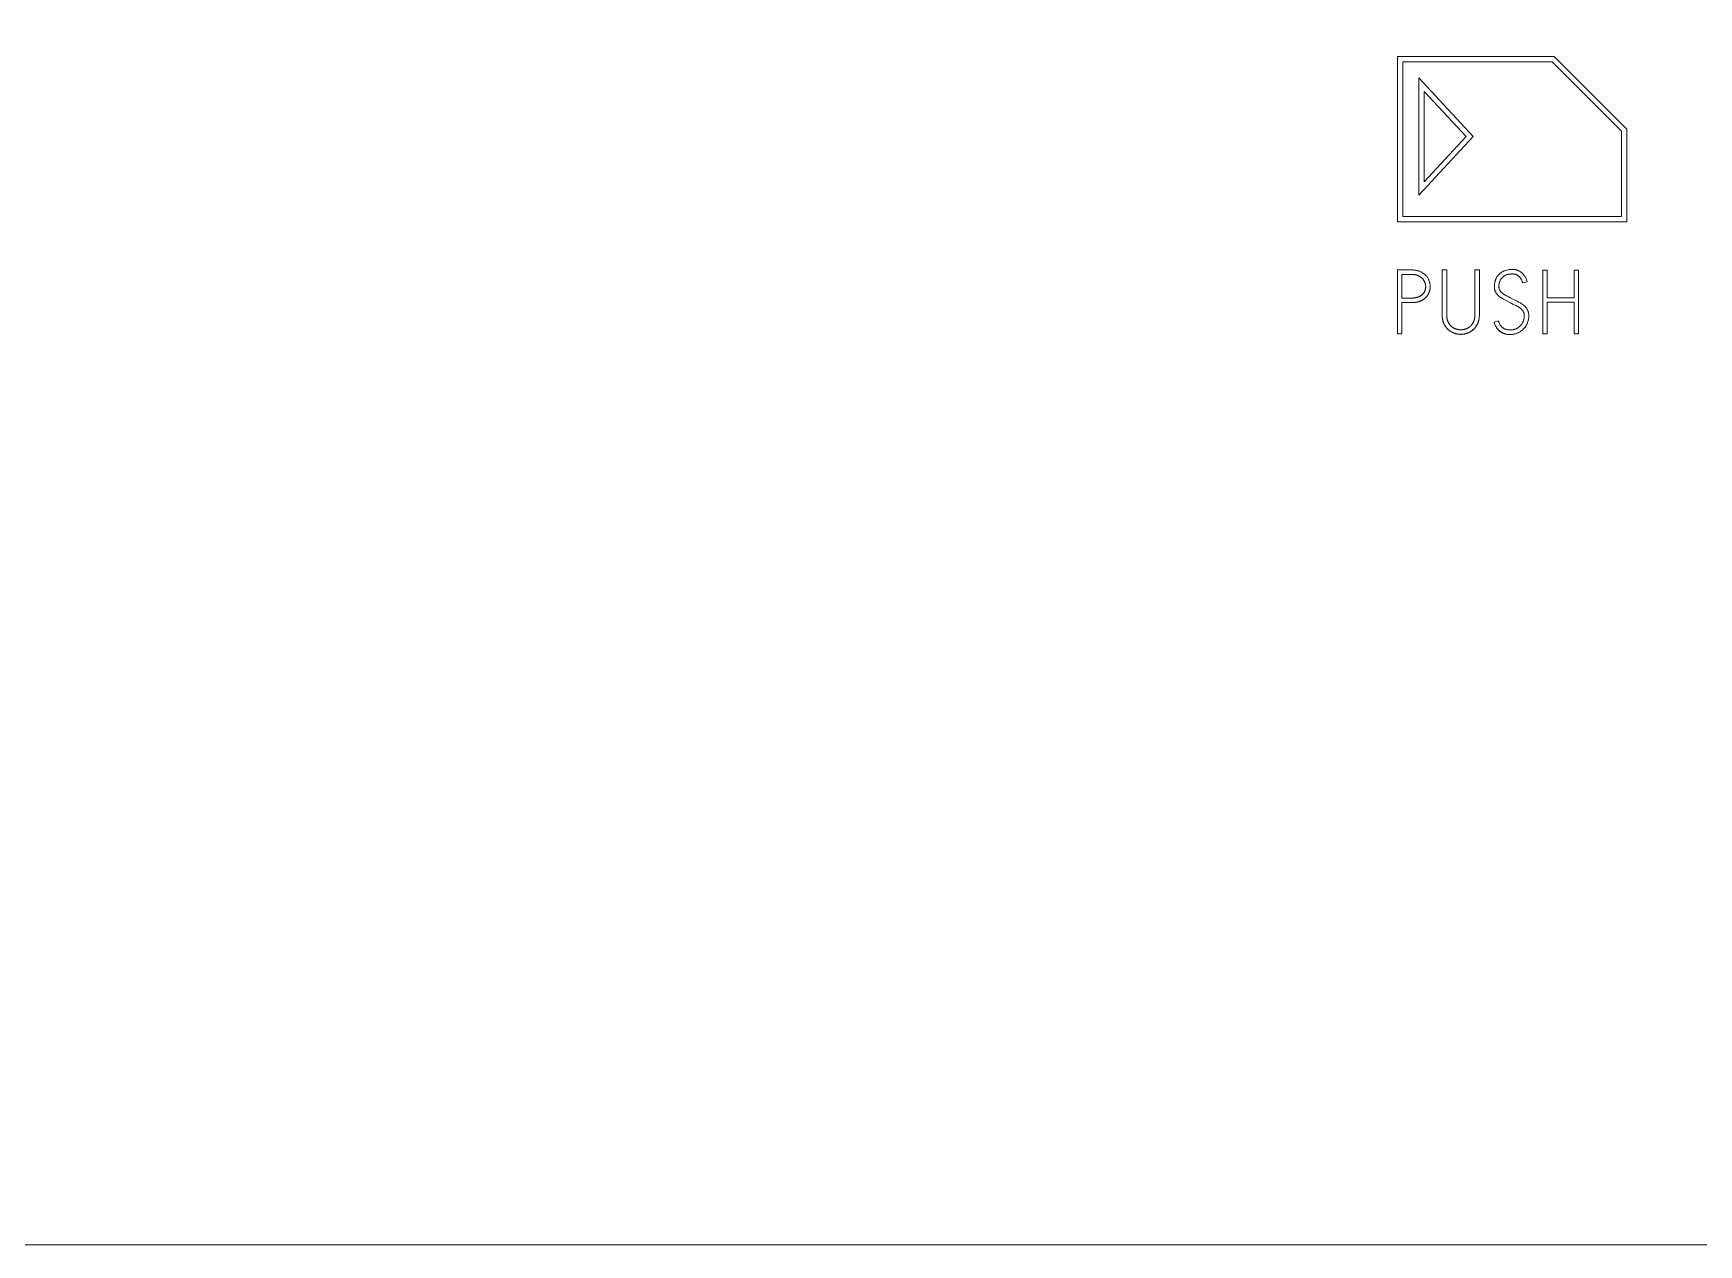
# Model space of a CAD drawing. Header units: millimetres. Extents: x 42356 to 50646, y 31507 to 39566.
# Drawn here: x 47607.45 to 47638.68, y 38373.74 to 38396.45 of the extents above; entities that cross this region are included whole.
import ezdxf

# ---------------------------------------------------------------- set-up
doc = ezdxf.new("R2010")
doc.units = ezdxf.units.MM
doc.set_wipeout_variables(frame=1)
doc.layers.add('000-PI-Oprema', color=30, linetype='Continuous', lineweight=5)

# ---------------------------------------------------------------- blocks, each defined once
blk = doc.blocks.new('A101_6ES7512-1DK01-0AB0')
at = {"layer": '000-PI-Oprema'}
for p, q in [((80, -36.273), (80, -39.373)), ((82.941, -36.273), (80, -36.273)), ((80.1, -39.273), (80.1, -36.373)), ((80.1, -36.373), (82.9, -36.373)), ((82.9, -36.373), (84.2, -37.673)), ((84.3, -37.632), (82.941, -36.273)), ((80.4, -36.673), (80.4, -38.873)), ((81.424, -37.773), (80.4, -36.673)), ((80.5, -38.619), (80.5, -36.927)), ((80.5, -36.927), (81.288, -37.773)), ((80.4, -38.873), (81.424, -37.773)), ((81.288, -37.773), (80.5, -38.619)), ((84.2, -37.673), (84.2, -39.273)), ((84.3, -39.373), (84.3, -37.632)), ((84.2, -39.273), (80.1, -39.273)), ((80, -39.373), (84.3, -39.373)), ((80, -40.273), (80, -41.473)), ((80.276, -40.273), (80, -40.273)), ((80.84, -40.271), (80.84, -41.117)), ((80.925, -40.271), (80.84, -40.271)), ((80.925, -41.117), (80.925, -40.271)), ((81.453, -40.271), (81.453, -41.117)), ((81.538, -40.271), (81.453, -40.271)), ((81.538, -41.117), (81.538, -40.271)), ((82.728, -40.275), (82.728, -41.471)), ((82.811, -40.275), (82.728, -40.275)), ((82.811, -40.794), (82.811, -40.275)), ((83.314, -40.275), (83.314, -40.794)), ((83.399, -40.275), (83.314, -40.275)), ((83.399, -41.471), (83.399, -40.275)), ((80.085, -40.799), (80.085, -40.358)), ((80.085, -40.358), (80.276, -40.358)), ((80.531, -40.586), (80.531, -40.581)), ((82.352, -40.516), (82.433, -40.493)), ((80.276, -40.799), (80.085, -40.799)), ((80.085, -41.473), (80.085, -40.884)), ((80.085, -40.884), (80.276, -40.884)), ((80.304, -40.883), (80.299, -40.883)), ((80.315, -40.882), (80.31, -40.883)), ((80.327, -40.881), (80.321, -40.882)), ((80.338, -40.88), (80.332, -40.881)), ((80.349, -40.879), (80.343, -40.879)), ((80.408, -40.865), (80.403, -40.866)), ((81.99, -40.82), (82.04, -40.847)), ((82.04, -40.847), (82.124, -40.892)), ((82.124, -40.796), (82.091, -40.779)), ((82.19, -40.831), (82.124, -40.796)), ((83.314, -40.794), (82.811, -40.794)), ((82.811, -41.471), (82.811, -40.879)), ((82.811, -40.879), (83.314, -40.879)), ((83.314, -40.879), (83.314, -41.471)), ((80.841, -41.136), (80.841, -41.142)), ((80.841, -41.142), (80.841, -41.148)), ((80.841, -41.148), (80.842, -41.155)), ((80.842, -41.155), (80.842, -41.161)), ((80.842, -41.161), (80.843, -41.167)), ((80.843, -41.167), (80.844, -41.174)), ((80.844, -41.173), (80.845, -41.18)), ((80.844, -41.179), (80.845, -41.186)), ((80.845, -41.186), (80.846, -41.192)), ((80.846, -41.192), (80.847, -41.198)), ((80.847, -41.198), (80.849, -41.205)), ((80.849, -41.204), (80.85, -41.211)), ((80.85, -41.21), (80.851, -41.217)), ((80.851, -41.216), (80.853, -41.223)), ((81.526, -41.223), (81.527, -41.216)), ((81.527, -41.217), (81.529, -41.21)), ((81.528, -41.211), (81.53, -41.204)), ((81.53, -41.205), (81.531, -41.198)), ((81.531, -41.198), (81.532, -41.192)), ((81.532, -41.192), (81.533, -41.186)), ((81.533, -41.186), (81.534, -41.179)), ((81.534, -41.18), (81.535, -41.173)), ((81.535, -41.167), (81.536, -41.161)), ((81.535, -41.174), (81.535, -41.167)), ((81.536, -41.155), (81.537, -41.148)), ((81.536, -41.161), (81.536, -41.155)), ((81.537, -41.142), (81.538, -41.136)), ((81.537, -41.148), (81.537, -41.142)), ((81.538, -41.123), (81.538, -41.117)), ((81.538, -41.136), (81.538, -41.13)), ((80, -41.473), (80.085, -41.473)), ((80.853, -41.222), (80.854, -41.229)), ((80.854, -41.229), (80.856, -41.235)), ((80.858, -41.241), (80.856, -41.235)), ((80.86, -41.247), (80.862, -41.253)), ((80.862, -41.253), (80.864, -41.259)), ((80.864, -41.259), (80.866, -41.265)), ((80.866, -41.264), (80.869, -41.271)), ((80.869, -41.27), (80.871, -41.276)), ((80.871, -41.276), (80.874, -41.282)), ((80.874, -41.282), (80.877, -41.288)), ((80.877, -41.287), (80.88, -41.293)), ((80.879, -41.293), (80.882, -41.299)), ((80.882, -41.298), (80.886, -41.304)), ((80.885, -41.304), (80.889, -41.31)), ((80.888, -41.309), (80.892, -41.315)), ((80.891, -41.315), (80.895, -41.321)), ((80.895, -41.32), (80.898, -41.326)), ((80.898, -41.325), (80.902, -41.331)), ((80.902, -41.331), (80.905, -41.336)), ((80.905, -41.336), (80.909, -41.341)), ((80.909, -41.341), (80.913, -41.346)), ((80.913, -41.346), (80.917, -41.351)), ((80.916, -41.351), (80.921, -41.356)), ((80.92, -41.356), (80.925, -41.361)), ((80.924, -41.361), (80.929, -41.366)), ((80.929, -41.365), (80.933, -41.37)), ((80.933, -41.37), (80.938, -41.375)), ((80.937, -41.375), (80.942, -41.38)), ((80.942, -41.379), (80.947, -41.384)), ((80.946, -41.383), (80.951, -41.388)), ((80.951, -41.388), (80.956, -41.392)), ((80.955, -41.392), (80.961, -41.396)), ((80.96, -41.396), (80.966, -41.401)), ((80.965, -41.4), (80.97, -41.404)), ((80.97, -41.404), (80.975, -41.408)), ((80.975, -41.408), (80.98, -41.412)), ((80.98, -41.412), (80.985, -41.416)), ((80.985, -41.415), (80.991, -41.419)), ((80.99, -41.419), (80.996, -41.423)), ((80.995, -41.422), (81.001, -41.426)), ((81.001, -41.426), (81.006, -41.429)), ((81.006, -41.429), (81.012, -41.433)), ((81.012, -41.432), (81.017, -41.436)), ((81.017, -41.435), (81.023, -41.439)), ((81.023, -41.438), (81.029, -41.442)), ((81.028, -41.441), (81.034, -41.444)), ((81.034, -41.444), (81.04, -41.447)), ((81.04, -41.447), (81.046, -41.45)), ((81.045, -41.449), (81.052, -41.452)), ((81.051, -41.452), (81.057, -41.454)), ((81.057, -41.454), (81.063, -41.457)), ((81.063, -41.456), (81.069, -41.459)), ((81.069, -41.459), (81.075, -41.461)), ((81.075, -41.461), (81.081, -41.463)), ((81.081, -41.463), (81.087, -41.465)), ((81.087, -41.464), (81.093, -41.466)), ((81.093, -41.466), (81.099, -41.468)), ((81.099, -41.468), (81.105, -41.47)), ((81.105, -41.469), (81.111, -41.471)), ((81.111, -41.471), (81.118, -41.472)), ((81.117, -41.472), (81.124, -41.474)), ((81.123, -41.473), (81.13, -41.475)), ((81.13, -41.475), (81.136, -41.476)), ((81.136, -41.476), (81.143, -41.477)), ((81.142, -41.476), (81.149, -41.477)), ((81.148, -41.477), (81.155, -41.478)), ((81.155, -41.478), (81.161, -41.479)), ((81.161, -41.479), (81.168, -41.479)), ((81.167, -41.479), (81.174, -41.479)), ((81.174, -41.479), (81.18, -41.48)), ((81.18, -41.48), (81.187, -41.48)), ((81.186, -41.48), (81.193, -41.48)), ((81.192, -41.48), (81.199, -41.48)), ((81.199, -41.48), (81.205, -41.479)), ((81.205, -41.479), (81.212, -41.479)), ((81.211, -41.479), (81.218, -41.479)), ((81.217, -41.479), (81.224, -41.478)), ((81.224, -41.478), (81.23, -41.477)), ((81.23, -41.477), (81.237, -41.477)), ((81.236, -41.477), (81.243, -41.476)), ((81.243, -41.476), (81.249, -41.475)), ((81.249, -41.475), (81.255, -41.474)), ((81.255, -41.474), (81.262, -41.472)), ((81.261, -41.473), (81.268, -41.471)), ((81.267, -41.471), (81.274, -41.47)), ((81.274, -41.47), (81.28, -41.468)), ((81.28, -41.468), (81.286, -41.467)), ((81.286, -41.467), (81.292, -41.465)), ((81.292, -41.465), (81.298, -41.463)), ((81.298, -41.463), (81.304, -41.461)), ((81.304, -41.461), (81.31, -41.459)), ((81.31, -41.459), (81.316, -41.457)), ((81.316, -41.457), (81.322, -41.455)), ((81.321, -41.455), (81.328, -41.452)), ((81.327, -41.452), (81.334, -41.45)), ((81.333, -41.45), (81.339, -41.447)), ((81.339, -41.447), (81.345, -41.445)), ((81.345, -41.445), (81.351, -41.442)), ((81.35, -41.442), (81.356, -41.439)), ((81.356, -41.439), (81.362, -41.436)), ((81.362, -41.436), (81.368, -41.433)), ((81.367, -41.433), (81.373, -41.43)), ((81.373, -41.43), (81.378, -41.426)), ((81.378, -41.427), (81.384, -41.423)), ((81.383, -41.423), (81.389, -41.419)), ((81.388, -41.42), (81.394, -41.416)), ((81.394, -41.416), (81.399, -41.412)), ((81.399, -41.412), (81.404, -41.408)), ((81.404, -41.409), (81.409, -41.404)), ((81.409, -41.405), (81.414, -41.4)), ((81.413, -41.401), (81.419, -41.396)), ((81.418, -41.397), (81.423, -41.392)), ((81.423, -41.393), (81.428, -41.388)), ((81.428, -41.389), (81.433, -41.384)), ((81.432, -41.384), (81.437, -41.379)), ((81.437, -41.38), (81.441, -41.375)), ((81.441, -41.375), (81.446, -41.37)), ((81.445, -41.371), (81.45, -41.366)), ((81.45, -41.366), (81.454, -41.361)), ((81.454, -41.361), (81.458, -41.356)), ((81.458, -41.356), (81.462, -41.351)), ((81.462, -41.351), (81.466, -41.346)), ((81.466, -41.347), (81.47, -41.341)), ((81.469, -41.341), (81.473, -41.336)), ((81.473, -41.336), (81.477, -41.331)), ((81.477, -41.331), (81.48, -41.325)), ((81.48, -41.326), (81.484, -41.32)), ((81.483, -41.321), (81.487, -41.315)), ((81.487, -41.315), (81.49, -41.309)), ((81.49, -41.31), (81.493, -41.304)), ((81.493, -41.304), (81.496, -41.298)), ((81.496, -41.299), (81.499, -41.293)), ((81.499, -41.293), (81.502, -41.287)), ((81.502, -41.288), (81.504, -41.282)), ((81.504, -41.282), (81.507, -41.276)), ((81.507, -41.276), (81.51, -41.27)), ((81.509, -41.27), (81.512, -41.264)), ((81.512, -41.265), (81.514, -41.259)), ((81.514, -41.259), (81.516, -41.253)), ((81.516, -41.253), (81.519, -41.247)), ((81.518, -41.247), (81.52, -41.241)), ((81.52, -41.241), (81.519, -41.247)), ((81.522, -41.235), (81.52, -41.241)), ((81.522, -41.235), (81.524, -41.229)), ((81.524, -41.229), (81.526, -41.222)), ((81.896, -41.228), (81.814, -41.252)), ((82.728, -41.471), (82.811, -41.471)), ((83.314, -41.471), (83.399, -41.471)), ((0, -58.55), (100, -58.55))]:
    blk.add_line(p, q, dxfattribs=at)
for points in [[(80.276, -40.884), (80.288, -40.884), (80.3, -40.883), (80.312, -40.883), (80.324, -40.882), (80.336, -40.88), (80.347, -40.879), (80.359, -40.877), (80.371, -40.875), (80.382, -40.872), (80.394, -40.869), (80.405, -40.866), (80.416, -40.862), (80.428, -40.858), (80.438, -40.853), (80.449, -40.848), (80.46, -40.843), (80.47, -40.837), (80.48, -40.831), (80.49, -40.824), (80.5, -40.817), (80.509, -40.81), (80.519, -40.802), (80.527, -40.794), (80.536, -40.786), (80.544, -40.777), (80.552, -40.768), (80.559, -40.759), (80.566, -40.749), (80.573, -40.739), (80.579, -40.729), (80.584, -40.719), (80.59, -40.708), (80.594, -40.697), (80.599, -40.686), (80.602, -40.675), (80.606, -40.663), (80.608, -40.652), (80.611, -40.64), (80.613, -40.629), (80.614, -40.617), (80.615, -40.605), (80.616, -40.593), (80.616, -40.581), (80.615, -40.569), (80.614, -40.557), (80.613, -40.546), (80.611, -40.534), (80.609, -40.522), (80.606, -40.511), (80.603, -40.499), (80.6, -40.488), (80.596, -40.477), (80.591, -40.466), (80.587, -40.455), (80.581, -40.444), (80.576, -40.434), (80.57, -40.423), (80.563, -40.413), (80.557, -40.404), (80.549, -40.394), (80.542, -40.385), (80.534, -40.376), (80.526, -40.368), (80.517, -40.359), (80.508, -40.352), (80.499, -40.344), (80.489, -40.337), (80.48, -40.33), (80.47, -40.324), (80.459, -40.318), (80.449, -40.313), (80.438, -40.307), (80.427, -40.303), (80.416, -40.298), (80.405, -40.294), (80.394, -40.29), (80.383, -40.287), (80.371, -40.284), (80.359, -40.281), (80.348, -40.279), (80.336, -40.277), (80.324, -40.276), (80.312, -40.275), (80.3, -40.274), (80.288, -40.273), (80.276, -40.273)], [(82.433, -40.493), (82.428, -40.475), (82.421, -40.457), (82.414, -40.44), (82.406, -40.423), (82.397, -40.407), (82.387, -40.391), (82.382, -40.383), (82.377, -40.375), (82.371, -40.368), (82.365, -40.36), (82.359, -40.353), (82.353, -40.346), (82.346, -40.34), (82.339, -40.333), (82.332, -40.327), (82.325, -40.321), (82.317, -40.315), (82.31, -40.31), (82.302, -40.304), (82.294, -40.299), (82.286, -40.295), (82.278, -40.29), (82.269, -40.286), (82.261, -40.283), (82.252, -40.279), (82.243, -40.276), (82.234, -40.273), (82.225, -40.271), (82.216, -40.269), (82.206, -40.267), (82.197, -40.266), (82.188, -40.265), (82.178, -40.264), (82.169, -40.263), (82.15, -40.263), (82.131, -40.263), (82.112, -40.265), (82.094, -40.267), (82.075, -40.27), (82.057, -40.274), (82.038, -40.278), (82.02, -40.284), (82.012, -40.287), (82.003, -40.291), (81.994, -40.294), (81.986, -40.298), (81.977, -40.302), (81.969, -40.307), (81.961, -40.312), (81.953, -40.317), (81.945, -40.322), (81.938, -40.327), (81.93, -40.333), (81.923, -40.339), (81.916, -40.345), (81.909, -40.352), (81.903, -40.359), (81.896, -40.366), (81.89, -40.373), (81.884, -40.38), (81.879, -40.388), (81.873, -40.396), (81.868, -40.403), (81.863, -40.411), (81.859, -40.42), (81.854, -40.428), (81.85, -40.436), (81.846, -40.445), (81.843, -40.454), (81.84, -40.462), (81.837, -40.471), (81.834, -40.48), (81.831, -40.489), (81.829, -40.498), (81.825, -40.517), (81.822, -40.535), (81.82, -40.554), (81.819, -40.573), (81.819, -40.592), (81.82, -40.601), (81.82, -40.611), (81.821, -40.62), (81.823, -40.629), (81.824, -40.638), (81.826, -40.648), (81.829, -40.657), (81.832, -40.665), (81.836, -40.674), (81.84, -40.683), (81.844, -40.691), (81.849, -40.699), (81.854, -40.707), (81.86, -40.715), (81.865, -40.722), (81.871, -40.73), (81.878, -40.737), (81.884, -40.744), (81.891, -40.75), (81.898, -40.757), (81.912, -40.769), (81.927, -40.78), (81.942, -40.791), (81.958, -40.802), (81.974, -40.811), (81.99, -40.82)], [(80.276, -40.358), (80.283, -40.358), (80.29, -40.358), (80.297, -40.359), (80.304, -40.359), (80.311, -40.36), (80.318, -40.361), (80.325, -40.362), (80.332, -40.363), (80.339, -40.364), (80.346, -40.366), (80.353, -40.367), (80.36, -40.369), (80.366, -40.371)], [(80.399, -40.383), (80.405, -40.386), (80.411, -40.39), (80.417, -40.393), (80.423, -40.396), (80.429, -40.4), (80.435, -40.404), (80.441, -40.408), (80.446, -40.412), (80.452, -40.416), (80.457, -40.421), (80.462, -40.426), (80.467, -40.431), (80.472, -40.436), (80.477, -40.441), (80.481, -40.446), (80.485, -40.452), (80.489, -40.457), (80.493, -40.463), (80.497, -40.469), (80.501, -40.475), (80.504, -40.481), (80.507, -40.487), (80.51, -40.494), (80.513, -40.5), (80.516, -40.506), (80.518, -40.513), (80.52, -40.52), (80.522, -40.526), (80.524, -40.533), (80.526, -40.54), (80.527, -40.546), (80.528, -40.553), (80.529, -40.56), (80.53, -40.567), (80.531, -40.574), (80.531, -40.581), (80.531, -40.588), (80.531, -40.595), (80.53, -40.602), (80.53, -40.609), (80.529, -40.616), (80.527, -40.622), (80.526, -40.629), (80.524, -40.636), (80.523, -40.643), (80.521, -40.649), (80.518, -40.656), (80.516, -40.663), (80.513, -40.669), (80.51, -40.675), (80.507, -40.682), (80.504, -40.688), (80.5, -40.694), (80.496, -40.7), (80.492, -40.705), (80.488, -40.711), (80.484, -40.716), (80.479, -40.722), (80.475, -40.727), (80.47, -40.732), (80.465, -40.737), (80.459, -40.741), (80.454, -40.746), (80.448, -40.75), (80.443, -40.754), (80.437, -40.758), (80.431, -40.761), (80.425, -40.765), (80.419, -40.768), (80.413, -40.771), (80.406, -40.774), (80.4, -40.777), (80.393, -40.779), (80.387, -40.781), (80.38, -40.784), (80.374, -40.786), (80.367, -40.788), (80.36, -40.789), (80.353, -40.791), (80.346, -40.792), (80.339, -40.794), (80.332, -40.795), (80.326, -40.796), (80.319, -40.797), (80.311, -40.797), (80.304, -40.798), (80.297, -40.798), (80.29, -40.799), (80.283, -40.799), (80.276, -40.799)], [(80.291, -40.358), (80.286, -40.358), (80.281, -40.358)], [(80.312, -40.36), (80.307, -40.359), (80.302, -40.359), (80.297, -40.359)], [(80.327, -40.362), (80.322, -40.361), (80.317, -40.36)], [(80.347, -40.366), (80.342, -40.365), (80.337, -40.364), (80.332, -40.363)], [(80.361, -40.37), (80.356, -40.368), (80.351, -40.367)], [(80.366, -40.371), (80.373, -40.373), (80.379, -40.376), (80.386, -40.378), (80.392, -40.381), (80.399, -40.383)], [(80.38, -40.376), (80.376, -40.374), (80.371, -40.373)], [(80.394, -40.381), (80.39, -40.379), (80.385, -40.378)], [(80.429, -40.4), (80.425, -40.398), (80.421, -40.395), (80.417, -40.392), (80.412, -40.39), (80.408, -40.388), (80.403, -40.386)], [(80.442, -40.409), (80.438, -40.406), (80.434, -40.403)], [(80.457, -40.421), (80.453, -40.418), (80.45, -40.415), (80.446, -40.412)], [(80.468, -40.432), (80.465, -40.428), (80.461, -40.425)], [(80.481, -40.447), (80.478, -40.443), (80.475, -40.439), (80.472, -40.435)], [(80.49, -40.459), (80.487, -40.455), (80.484, -40.451)], [(80.501, -40.476), (80.499, -40.471), (80.496, -40.467), (80.493, -40.463)], [(80.508, -40.489), (80.506, -40.484), (80.504, -40.48)], [(80.523, -40.526), (80.521, -40.522), (80.52, -40.517), (80.518, -40.512), (80.516, -40.507), (80.514, -40.503), (80.512, -40.498), (80.51, -40.493)], [(80.526, -40.541), (80.525, -40.536), (80.524, -40.531)], [(80.529, -40.561), (80.529, -40.556), (80.528, -40.551), (80.527, -40.546)], [(80.531, -40.576), (80.53, -40.571), (80.53, -40.566)], [(80.616, -40.591), (80.616, -40.597), (80.615, -40.602), (80.615, -40.608), (80.615, -40.614), (80.614, -40.619), (80.613, -40.625), (80.613, -40.63), (80.612, -40.636), (80.611, -40.641), (80.61, -40.647), (80.608, -40.652), (80.607, -40.657), (80.606, -40.663), (80.604, -40.668), (80.603, -40.673), (80.601, -40.679), (80.599, -40.684), (80.597, -40.689), (80.595, -40.694), (80.593, -40.699)], [(82.091, -40.779), (82.074, -40.77), (82.058, -40.762), (82.041, -40.753), (82.024, -40.744), (82.008, -40.735), (81.992, -40.725), (81.984, -40.72), (81.977, -40.714), (81.969, -40.709), (81.962, -40.703), (81.955, -40.697), (81.948, -40.69), (81.942, -40.683), (81.936, -40.676), (81.93, -40.669), (81.925, -40.661), (81.92, -40.653), (81.916, -40.645), (81.912, -40.636), (81.909, -40.627), (81.907, -40.618), (81.906, -40.609), (81.905, -40.6), (81.904, -40.59), (81.904, -40.581), (81.904, -40.572), (81.904, -40.562), (81.905, -40.553), (81.907, -40.534), (81.909, -40.525), (81.911, -40.516), (81.913, -40.507), (81.916, -40.498), (81.919, -40.489), (81.922, -40.481), (81.926, -40.472), (81.93, -40.464), (81.935, -40.455), (81.94, -40.447), (81.945, -40.44), (81.95, -40.432), (81.956, -40.425), (81.963, -40.418), (81.969, -40.411), (81.976, -40.405), (81.983, -40.399), (81.991, -40.393), (81.998, -40.388), (82.006, -40.383), (82.014, -40.378), (82.023, -40.374), (82.031, -40.37), (82.04, -40.366), (82.049, -40.363), (82.058, -40.36), (82.067, -40.358), (82.076, -40.356), (82.085, -40.354), (82.095, -40.353), (82.114, -40.351), (82.132, -40.349), (82.142, -40.348), (82.151, -40.348), (82.161, -40.348), (82.17, -40.348), (82.18, -40.349), (82.189, -40.35), (82.198, -40.352), (82.207, -40.354), (82.216, -40.357), (82.225, -40.361), (82.234, -40.364), (82.242, -40.369), (82.25, -40.373), (82.258, -40.378), (82.266, -40.384), (82.274, -40.39), (82.281, -40.396), (82.288, -40.402), (82.294, -40.409), (82.3, -40.416), (82.306, -40.424), (82.312, -40.431), (82.317, -40.439), (82.322, -40.447), (82.327, -40.455), (82.331, -40.463), (82.335, -40.472), (82.339, -40.48), (82.343, -40.489)], [(82.343, -40.489), (82.346, -40.498), (82.349, -40.507), (82.352, -40.516)], [(80.293, -40.884), (80.287, -40.884), (80.282, -40.884), (80.276, -40.884)], [(80.398, -40.868), (80.392, -40.869), (80.387, -40.871), (80.381, -40.872), (80.376, -40.873), (80.371, -40.875), (80.365, -40.876), (80.36, -40.877), (80.354, -40.878)], [(80.591, -40.704), (80.589, -40.709), (80.587, -40.715), (80.584, -40.719), (80.581, -40.724), (80.579, -40.729), (80.576, -40.734), (80.573, -40.739), (80.57, -40.744), (80.567, -40.748), (80.564, -40.753), (80.56, -40.757), (80.557, -40.762), (80.554, -40.766), (80.55, -40.77), (80.546, -40.774), (80.543, -40.779), (80.539, -40.783), (80.535, -40.787), (80.531, -40.79), (80.527, -40.794), (80.523, -40.798), (80.519, -40.802), (80.515, -40.806), (80.51, -40.809), (80.506, -40.813), (80.502, -40.816), (80.497, -40.819), (80.493, -40.823), (80.488, -40.826), (80.483, -40.829), (80.479, -40.832), (80.474, -40.835), (80.469, -40.837), (80.464, -40.84), (80.46, -40.843), (80.455, -40.845), (80.45, -40.848), (80.445, -40.85), (80.439, -40.853), (80.434, -40.855), (80.429, -40.857), (80.424, -40.859), (80.419, -40.861), (80.413, -40.863)], [(81.814, -41.252), (81.82, -41.27), (81.826, -41.288), (81.834, -41.305), (81.842, -41.322), (81.851, -41.339), (81.855, -41.347), (81.86, -41.355), (81.866, -41.362), (81.871, -41.37), (81.877, -41.378), (81.883, -41.385), (81.889, -41.392), (81.896, -41.399), (81.902, -41.405), (81.909, -41.412), (81.917, -41.418), (81.924, -41.424), (81.932, -41.429), (81.939, -41.435), (81.947, -41.44), (81.955, -41.445), (81.964, -41.449), (81.972, -41.453), (81.981, -41.457), (81.989, -41.461), (81.998, -41.464), (82.007, -41.467), (82.016, -41.47), (82.026, -41.473), (82.035, -41.475), (82.044, -41.477), (82.063, -41.48), (82.082, -41.482), (82.101, -41.483), (82.12, -41.484), (82.139, -41.483), (82.157, -41.481), (82.176, -41.478), (82.195, -41.474), (82.213, -41.47), (82.231, -41.464), (82.248, -41.457), (82.266, -41.45), (82.282, -41.441), (82.299, -41.432), (82.307, -41.427), (82.315, -41.422), (82.322, -41.416), (82.33, -41.411), (82.337, -41.405), (82.344, -41.399), (82.351, -41.392), (82.358, -41.386), (82.371, -41.372), (82.384, -41.358), (82.395, -41.343), (82.406, -41.327), (82.416, -41.311), (82.425, -41.295), (82.433, -41.278), (82.44, -41.26), (82.447, -41.242), (82.452, -41.224), (82.457, -41.206), (82.46, -41.187), (82.463, -41.169), (82.464, -41.15), (82.465, -41.14), (82.465, -41.131), (82.465, -41.121), (82.464, -41.112), (82.464, -41.102), (82.463, -41.093), (82.461, -41.084), (82.459, -41.074), (82.457, -41.065), (82.455, -41.056), (82.452, -41.047), (82.449, -41.038), (82.445, -41.03), (82.441, -41.021), (82.436, -41.013), (82.431, -41.005), (82.426, -40.997), (82.42, -40.989), (82.415, -40.981), (82.409, -40.974), (82.402, -40.967), (82.396, -40.96), (82.389, -40.954), (82.382, -40.947), (82.368, -40.935), (82.353, -40.923), (82.338, -40.912), (82.322, -40.902), (82.306, -40.892), (82.29, -40.883), (82.274, -40.874), (82.257, -40.865), (82.224, -40.848)], [(82.124, -40.892), (82.14, -40.901), (82.157, -40.909), (82.174, -40.918)], [(82.224, -40.848), (82.207, -40.84), (82.19, -40.831)], [(80.841, -41.136), (80.841, -41.13), (80.841, -41.123), (80.84, -41.117)], [(81.453, -41.117), (81.453, -41.122), (81.453, -41.126), (81.453, -41.131), (81.453, -41.136), (81.452, -41.141), (81.452, -41.146), (81.452, -41.15), (81.451, -41.155), (81.451, -41.16), (81.45, -41.164), (81.45, -41.169), (81.449, -41.174), (81.448, -41.179), (81.447, -41.183), (81.446, -41.188), (81.445, -41.193), (81.444, -41.197), (81.443, -41.202), (81.442, -41.206), (81.441, -41.211), (81.439, -41.216), (81.438, -41.22), (81.436, -41.225), (81.434, -41.229), (81.433, -41.234), (81.431, -41.238), (81.429, -41.243), (81.427, -41.247), (81.425, -41.251), (81.423, -41.256), (81.421, -41.26), (81.418, -41.264), (81.416, -41.268), (81.413, -41.272), (81.411, -41.276), (81.408, -41.28), (81.406, -41.284), (81.403, -41.288), (81.4, -41.292), (81.397, -41.296), (81.394, -41.3), (81.391, -41.304), (81.388, -41.308), (81.385, -41.311), (81.382, -41.315), (81.378, -41.318), (81.375, -41.322), (81.372, -41.325), (81.368, -41.328), (81.364, -41.331), (81.361, -41.334), (81.357, -41.338), (81.353, -41.34), (81.35, -41.343), (81.346, -41.346), (81.342, -41.349), (81.338, -41.352), (81.334, -41.354), (81.33, -41.357), (81.325, -41.359), (81.321, -41.362), (81.317, -41.364), (81.313, -41.366), (81.308, -41.368), (81.304, -41.37), (81.3, -41.372), (81.295, -41.374), (81.291, -41.376), (81.286, -41.377), (81.282, -41.379), (81.277, -41.381), (81.272, -41.382), (81.268, -41.383), (81.263, -41.385), (81.259, -41.386), (81.254, -41.387), (81.249, -41.388), (81.244, -41.389), (81.24, -41.39), (81.235, -41.391), (81.23, -41.392), (81.225, -41.392), (81.221, -41.393), (81.216, -41.394), (81.211, -41.394), (81.206, -41.394), (81.201, -41.395), (81.197, -41.395), (81.192, -41.395), (81.187, -41.395), (81.182, -41.395), (81.178, -41.395), (81.173, -41.394), (81.168, -41.394), (81.163, -41.394), (81.158, -41.393), (81.154, -41.392), (81.149, -41.392), (81.144, -41.391), (81.139, -41.39), (81.134, -41.389), (81.13, -41.388), (81.125, -41.387), (81.12, -41.386), (81.116, -41.385), (81.111, -41.384), (81.107, -41.382), (81.102, -41.381), (81.097, -41.379), (81.093, -41.378), (81.088, -41.376), (81.084, -41.374), (81.08, -41.372), (81.075, -41.37), (81.071, -41.368), (81.066, -41.366), (81.062, -41.364), (81.058, -41.362), (81.054, -41.36), (81.049, -41.357), (81.045, -41.355), (81.041, -41.352), (81.037, -41.349), (81.033, -41.347), (81.029, -41.344), (81.026, -41.341), (81.022, -41.338), (81.018, -41.335), (81.015, -41.332), (81.011, -41.329), (81.007, -41.326), (81.004, -41.322), (81.001, -41.319), (80.997, -41.315), (80.994, -41.312), (80.991, -41.308), (80.988, -41.305), (80.985, -41.301), (80.982, -41.297), (80.979, -41.293), (80.976, -41.289), (80.973, -41.285), (80.971, -41.281), (80.968, -41.277), (80.965, -41.273), (80.963, -41.269), (80.961, -41.265), (80.958, -41.261), (80.956, -41.256), (80.954, -41.252), (80.952, -41.248), (80.95, -41.243), (80.948, -41.239), (80.946, -41.235), (80.944, -41.23), (80.943, -41.226), (80.941, -41.221), (80.939, -41.216), (80.938, -41.212), (80.937, -41.207), (80.935, -41.203), (80.934, -41.198), (80.933, -41.193), (80.932, -41.189), (80.931, -41.184), (80.93, -41.179), (80.93, -41.175), (80.929, -41.17), (80.928, -41.165), (80.928, -41.16), (80.927, -41.155), (80.927, -41.151), (80.926, -41.146), (80.926, -41.141), (80.926, -41.136), (80.926, -41.131), (80.925, -41.127), (80.925, -41.122), (80.925, -41.117)], [(81.538, -41.117), (81.538, -41.123), (81.538, -41.129)], [(82.174, -40.918), (82.208, -40.934), (82.225, -40.942), (82.242, -40.951), (82.258, -40.96), (82.275, -40.97), (82.29, -40.98), (82.298, -40.986), (82.306, -40.992), (82.314, -40.998), (82.321, -41.004), (82.328, -41.01), (82.335, -41.017), (82.341, -41.024), (82.347, -41.031), (82.353, -41.039), (82.358, -41.047), (82.363, -41.055), (82.367, -41.063), (82.37, -41.072), (82.373, -41.081), (82.376, -41.09), (82.378, -41.099), (82.379, -41.108), (82.38, -41.118), (82.38, -41.127), (82.38, -41.136), (82.38, -41.146), (82.379, -41.155), (82.378, -41.165), (82.377, -41.174), (82.375, -41.183), (82.373, -41.193), (82.37, -41.202), (82.368, -41.211), (82.362, -41.229), (82.358, -41.238), (82.355, -41.246), (82.351, -41.255), (82.347, -41.263), (82.342, -41.271), (82.337, -41.279), (82.332, -41.287), (82.326, -41.295), (82.321, -41.302), (82.315, -41.309), (82.308, -41.316), (82.302, -41.323), (82.295, -41.33), (82.288, -41.336), (82.281, -41.342), (82.273, -41.348), (82.266, -41.354), (82.258, -41.359), (82.25, -41.364), (82.242, -41.368), (82.233, -41.372), (82.225, -41.376), (82.216, -41.38), (82.207, -41.383), (82.198, -41.386), (82.189, -41.389), (82.18, -41.391), (82.171, -41.393), (82.162, -41.395), (82.152, -41.396), (82.143, -41.397), (82.133, -41.398), (82.124, -41.398), (82.115, -41.398), (82.105, -41.398), (82.096, -41.398), (82.086, -41.397), (82.077, -41.396), (82.067, -41.394), (82.058, -41.393), (82.049, -41.391), (82.04, -41.388), (82.031, -41.385), (82.022, -41.382), (82.013, -41.379), (82.005, -41.375), (81.996, -41.37)], [(82.465, -41.132), (82.465, -41.146), (82.464, -41.159), (82.462, -41.173), (82.461, -41.186), (82.458, -41.2), (82.455, -41.213), (82.452, -41.227), (82.448, -41.24), (82.443, -41.253), (82.438, -41.265), (82.433, -41.278), (82.427, -41.29), (82.421, -41.303), (82.414, -41.315), (82.407, -41.326), (82.399, -41.338), (82.391, -41.349), (82.382, -41.359), (82.373, -41.37), (82.364, -41.38), (82.354, -41.389), (82.344, -41.399), (82.334, -41.408), (82.323, -41.416), (82.317, -41.42), (82.311, -41.424), (82.3, -41.431), (82.288, -41.438), (82.276, -41.445), (82.263, -41.451)], [(80.856, -41.235), (80.858, -41.241), (80.86, -41.247)], [(81.828, -41.291), (81.823, -41.278), (81.818, -41.265), (81.814, -41.252)], [(81.867, -41.364), (81.863, -41.358), (81.859, -41.352), (81.852, -41.341), (81.845, -41.329), (81.839, -41.316), (81.833, -41.304)], [(81.883, -41.385), (81.879, -41.38), (81.875, -41.375), (81.871, -41.369)], [(81.902, -41.405), (81.898, -41.401), (81.893, -41.396), (81.888, -41.391)], [(81.996, -41.37), (81.988, -41.366), (81.981, -41.36), (81.973, -41.355), (81.966, -41.349), (81.959, -41.342), (81.952, -41.336), (81.946, -41.329), (81.94, -41.322), (81.934, -41.314), (81.928, -41.306), (81.923, -41.299), (81.918, -41.29), (81.914, -41.282), (81.91, -41.273), (81.906, -41.265), (81.903, -41.256), (81.9, -41.247), (81.898, -41.238), (81.896, -41.228)], [(81.918, -41.419), (81.913, -41.415), (81.908, -41.41)], [(81.983, -41.458), (81.977, -41.455), (81.97, -41.452), (81.964, -41.449), (81.958, -41.446), (81.952, -41.443), (81.946, -41.439), (81.94, -41.435), (81.935, -41.431), (81.929, -41.427), (81.923, -41.423)], [(82.009, -41.468), (82.002, -41.466), (81.996, -41.463), (81.989, -41.461)], [(82.103, -41.483), (82.089, -41.483), (82.076, -41.482), (82.062, -41.48), (82.048, -41.478), (82.035, -41.475), (82.022, -41.472), (82.015, -41.47)], [(82.198, -41.473), (82.185, -41.476), (82.172, -41.479), (82.158, -41.481), (82.144, -41.482), (82.131, -41.483), (82.117, -41.484)], [(82.251, -41.456), (82.238, -41.461), (82.225, -41.466), (82.212, -41.47)]]:
    blk.add_lwpolyline(points, dxfattribs=at)

msp = doc.modelspace()

# ---------------------------------------------------------------- wipeouts: each hides what was drawn before it
msp.add_wipeout([(47553.026, 38490.839), (47653.026, 38490.839), (47653.026, 38373.739), (47553.026, 38373.739)]).dxf.layer = '000-PI-Oprema'

# ---------------------------------------------------------------- next in the draw order: block references
at = {"layer": '000-PI-Oprema'}
msp.add_blockref('A101_6ES7512-1DK01-0AB0', (47553.026, 38432.289), dxfattribs=at)

doc.saveas('drawing.dxf')
